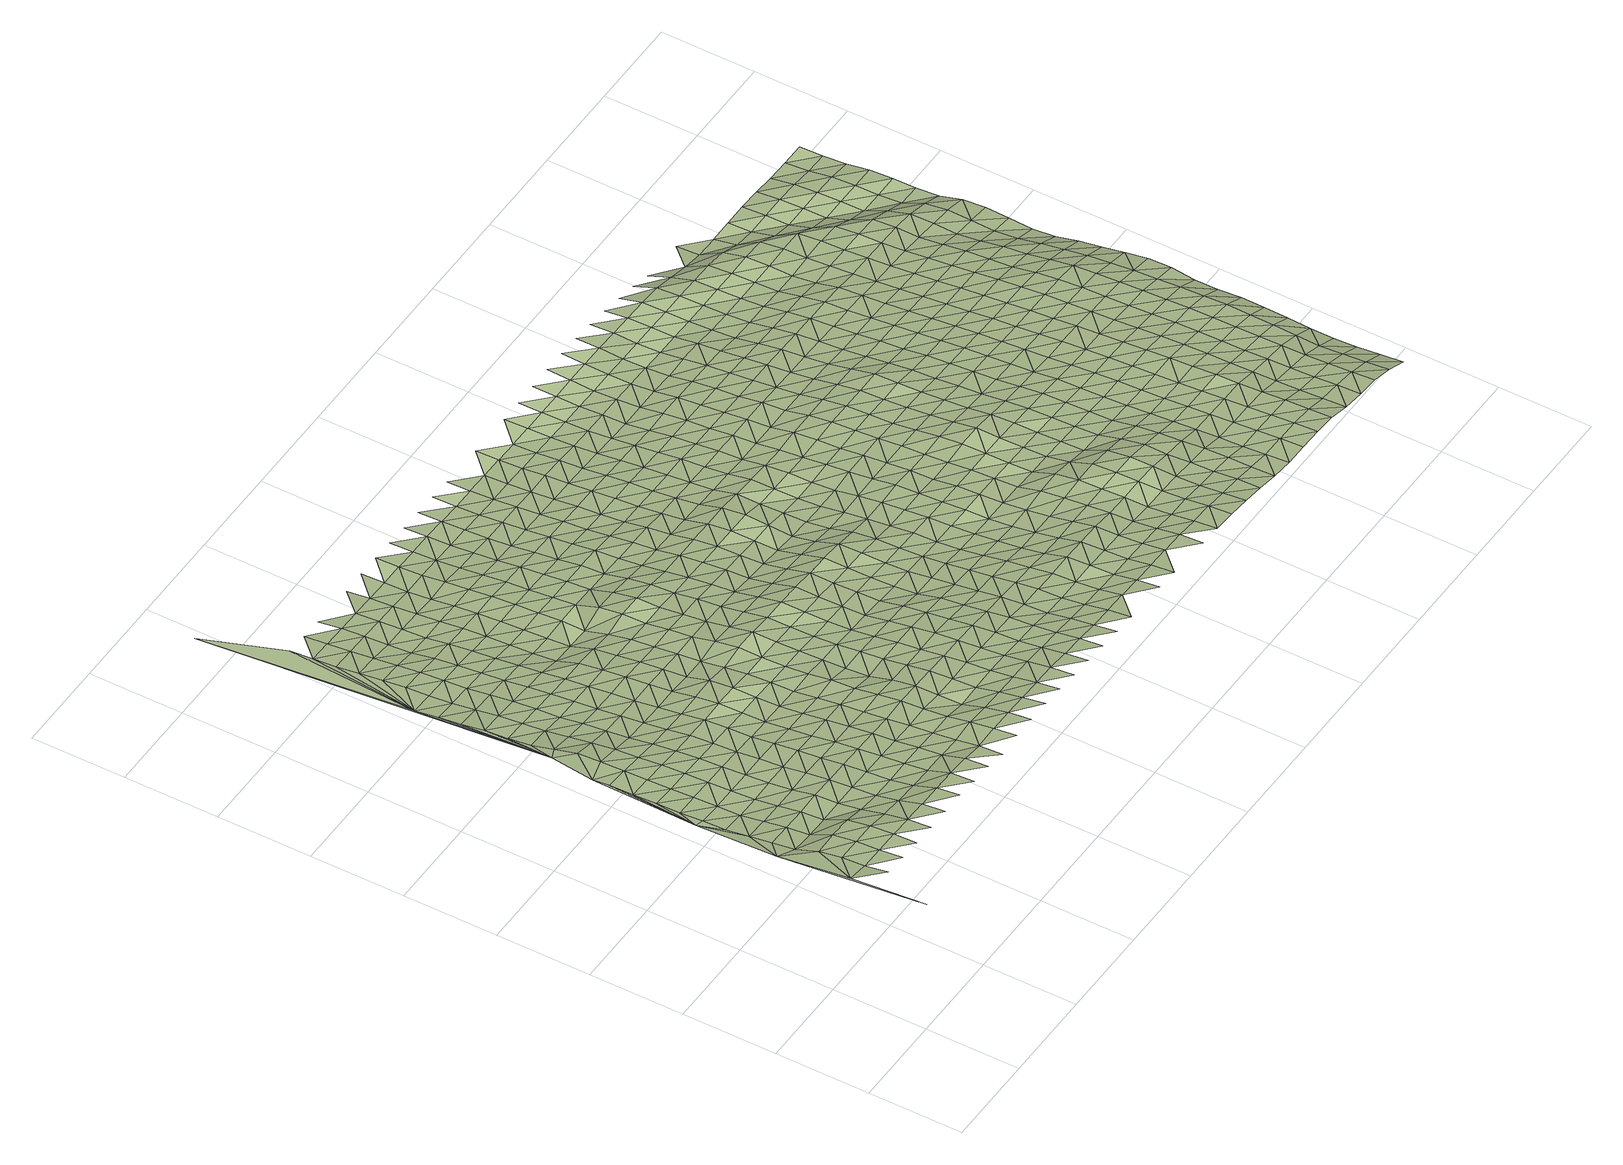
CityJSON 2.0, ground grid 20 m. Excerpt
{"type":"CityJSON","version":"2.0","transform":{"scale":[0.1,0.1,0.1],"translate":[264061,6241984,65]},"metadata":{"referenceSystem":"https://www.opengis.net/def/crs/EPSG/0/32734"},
"CityObjects":{
"terrain1":{"type":"TINRelief","geometry":[{"type":"CompositeSurface","lod":"1","boundaries":[[[0,1,2]],[[0,3,4]],[[4,5,0]],[[5,6,0]],[[0,6,1]],[[7,5,4]],[[8,7,4]],[[1,6,9]],[[6,5,10]],[[1,9,11]],[[7,10,5]],[[1,11,12]],[[13,9,6]],[[10,13,6]],[[1,12,14]],[[11,9,15]],[[10,7,16]],[[13,17,9]],[[7,18,16]],[[12,11,15]],[[9,17,15]],[[19,14,12]],[[13,10,20]],[[16,20,10]],[[14,19,21]],[[22,19,12]],[[17,13,23]],[[15,24,12]],[[14,21,25]],[[20,23,13]],[[21,19,22]],[[12,24,22]],[[14,25,26]],[[27,15,17]],[[28,20,16]],[[23,29,17]],[[26,30,14]],[[25,21,31]],[[32,28,16]],[[15,27,24]],[[31,21,22]],[[17,29,27]],[[30,33,14]],[[23,20,34]],[[35,26,25]],[[28,34,20]],[[33,36,14]],[[24,37,22]],[[35,25,31]],[[38,29,23]],[[24,27,37]],[[30,26,39]],[[34,38,23]],[[31,22,40]],[[39,26,35]],[[22,37,40]],[[29,41,27]],[[38,42,29]],[[33,30,43]],[[44,34,28]],[[39,45,30]],[[46,47,28]],[[27,41,37]],[[35,31,48]],[[40,49,31]],[[29,42,41]],[[33,43,36]],[[38,34,44]],[[30,45,43]],[[28,47,44]],[[48,39,35]],[[48,31,49]],[[37,50,40]],[[42,38,51]],[[50,37,41]],[[52,45,39]],[[36,43,53]],[[44,51,38]],[[54,49,40]],[[39,48,52]],[[36,53,55]],[[54,40,50]],[[55,56,36]],[[45,57,43]],[[41,42,58]],[[47,59,44]],[[51,60,42]],[[45,52,57]],[[47,61,59]],[[48,49,62]],[[50,41,58]],[[49,54,63]],[[42,60,58]],[[64,53,43]],[[51,44,65]],[[48,62,52]],[[62,49,63]],[[64,43,57]],[[65,44,59]],[[56,55,66]],[[54,50,67]],[[68,60,51]],[[58,69,50]],[[52,70,57]],[[55,53,71]],[[56,66,72]],[[73,53,64]],[[65,68,51]],[[63,54,67]],[[62,70,52]],[[67,50,69]],[[66,55,71]],[[72,74,56]],[[53,73,71]],[[64,57,75]],[[76,58,60]],[[59,77,65]],[[68,78,60]],[[74,79,56]],[[70,75,57]],[[80,77,59]],[[62,63,81]],[[67,82,63]],[[60,78,76]],[[83,72,66]],[[64,84,73]],[[56,79,85]],[[86,69,58]],[[87,68,65]],[[71,88,66]],[[70,62,81]],[[75,84,64]],[[81,63,82]],[[65,77,87]],[[74,72,83]],[[56,85,89]],[[66,88,83]],[[58,76,86]],[[90,67,69]],[[78,68,91]],[[92,71,73]],[[75,70,93]],[[56,89,94]],[[84,95,73]],[[91,68,87]],[[79,74,96]],[[81,93,70]],[[90,69,86]],[[71,92,88]],[[97,82,67]],[[83,96,74]],[[73,95,92]],[[98,84,75]],[[76,78,99]],[[91,100,78]],[[87,77,101]],[[75,93,98]],[[67,90,97]],[[102,77,103]],[[79,104,85]],[[88,105,83]],[[76,99,86]],[[106,81,82]],[[96,107,79]],[[78,100,99]],[[95,84,108]],[[101,91,87]],[[88,92,105]],[[101,77,102]],[[89,85,104]],[[79,107,104]],[[108,84,98]],[[106,82,97]],[[96,83,109]],[[86,110,90]],[[111,93,81]],[[112,100,91]],[[109,83,105]],[[110,86,99]],[[94,89,113]],[[92,95,114]],[[108,115,95]],[[81,106,111]],[[91,101,112]],[[116,107,96]],[[90,117,97]],[[98,93,118]],[[104,113,89]],[[92,114,105]],[[109,116,96]],[[95,115,114]],[[117,90,110]],[[56,94,119]],[[118,108,98]],[[100,120,99]],[[102,121,101]],[[118,93,111]],[[100,112,122]],[[97,123,106]],[[94,113,124]],[[121,102,125]],[[104,107,126]],[[105,127,109]],[[99,120,110]],[[116,128,107]],[[123,97,117]],[[100,122,120]],[[129,115,108]],[[101,130,112]],[[124,131,94]],[[127,105,114]],[[106,132,111]],[[107,128,126]],[[108,118,129]],[[130,101,121]],[[133,113,104]],[[134,116,109]],[[131,135,94]],[[132,106,123]],[[117,110,136]],[[112,137,122]],[[134,109,127]],[[110,120,138]],[[111,139,118]],[[114,115,140]],[[104,126,133]],[[135,141,94]],[[115,129,142]],[[112,130,137]],[[124,113,143]],[[128,116,144]],[[123,117,136]],[[139,111,132]],[[110,138,136]],[[127,114,140]],[[94,141,145]],[[144,116,134]],[[115,142,140]],[[131,124,143]],[[118,146,129]],[[147,120,122]],[[143,113,133]],[[122,137,148]],[[132,123,149]],[[130,121,150]],[[151,94,145]],[[118,139,146]],[[152,153,121]],[[126,128,154]],[[147,138,120]],[[144,155,128]],[[136,149,123]],[[122,148,147]],[[135,131,156]],[[134,127,157]],[[142,129,158]],[[137,130,150]],[[159,94,151]],[[140,160,127]],[[121,153,150]],[[126,154,133]],[[156,131,143]],[[128,155,154]],[[158,129,146]],[[157,144,134]],[[139,132,161]],[[157,127,160]],[[149,162,132]],[[141,135,163]],[[164,136,138]],[[165,148,137]],[[138,147,166]],[[159,119,94]],[[133,167,143]],[[168,140,142]],[[139,161,146]],[[163,135,156]],[[142,158,169]],[[132,162,161]],[[165,137,150]],[[170,155,144]],[[136,164,149]],[[167,133,154]],[[138,166,164]],[[144,157,170]],[[142,169,168]],[[145,141,171]],[[156,143,172]],[[173,160,140]],[[147,148,174]],[[153,175,150]],[[141,163,176]],[[177,148,165]],[[154,155,178]],[[158,146,179]],[[180,162,149]],[[172,143,167]],[[146,161,181]],[[182,175,153]],[[145,171,151]],[[157,160,173]],[[166,147,174]],[[141,176,171]],[[155,170,178]],[[140,168,173]],[[149,164,180]],[[148,177,174]],[[156,183,163]],[[169,158,179]],[[184,165,150]],[[146,181,179]],[[167,154,185]],[[183,156,172]],[[175,184,150]],[[170,157,186]],[[166,187,164]],[[188,161,162]],[[178,185,154]],[[180,189,162]],[[163,190,176]],[[177,165,191]],[[151,171,192]],[[186,157,173]],[[187,166,174]],[[172,167,193]],[[168,169,194]],[[188,181,161]],[[163,183,190]],[[179,195,169]],[[162,189,188]],[[184,191,165]],[[170,196,178]],[[197,180,164]],[[151,192,198]],[[185,193,167]],[[168,194,173]],[[186,196,170]],[[169,195,194]],[[197,164,187]],[[176,199,171]],[[174,177,200]],[[184,175,201]],[[176,190,202]],[[191,203,177]],[[204,185,178]],[[183,172,205]],[[180,206,189]],[[207,179,181]],[[193,208,172]],[[209,181,188]],[[175,210,201]],[[199,192,171]],[[173,211,186]],[[187,174,200]],[[176,202,199]],[[196,204,178]],[[180,197,206]],[[177,203,200]],[[190,183,205]],[[191,184,212]],[[172,208,205]],[[211,173,194]],[[181,209,207]],[[193,185,213]],[[214,188,189]],[[215,195,179]],[[201,212,184]],[[192,216,198]],[[197,187,217]],[[204,213,185]],[[214,189,206]],[[218,202,190]],[[219,196,186]],[[203,191,220]],[[216,192,199]],[[186,211,221]],[[179,207,215]],[[200,217,187]],[[222,208,193]],[[209,188,223]],[[194,195,224]],[[218,190,205]],[[212,220,191]],[[204,196,219]],[[197,225,206]],[[213,222,193]],[[186,221,219]],[[214,223,188]],[[211,194,224]],[[195,215,224]],[[197,217,225]],[[205,208,226]],[[199,202,227]],[[209,228,207]],[[229,200,203]],[[230,212,201]],[[231,202,218]],[[220,232,203]],[[213,204,233]],[[222,226,208]],[[223,228,209]],[[234,230,201]],[[216,199,227]],[[211,235,221]],[[214,206,236]],[[202,231,227]],[[219,233,204]],[[225,237,206]],[[203,232,229]],[[238,218,205]],[[215,207,239]],[[240,217,200]],[[220,212,241]],[[235,211,224]],[[242,222,213]],[[236,223,214]],[[226,238,205]],[[228,239,207]],[[236,206,237]],[[230,241,212]],[[243,244,216]],[[221,245,219]],[[242,213,233]],[[200,229,240]],[[231,218,246]],[[247,225,217]],[[248,232,220]],[[243,216,227]],[[221,235,245]],[[226,222,249]],[[224,215,250]],[[228,223,251]],[[238,246,218]],[[239,252,215]],[[241,248,220]],[[253,233,219]],[[249,222,242]],[[251,223,236]],[[247,217,240]],[[235,224,250]],[[254,237,225]],[[219,245,253]],[[215,252,250]],[[231,255,227]],[[229,232,256]],[[246,257,231]],[[248,258,232]],[[259,238,226]],[[239,228,260]],[[241,230,261]],[[249,262,226]],[[251,263,228]],[[225,247,254]],[[230,264,265]],[[255,243,227]],[[242,233,266]],[[235,267,245]],[[229,256,240]],[[236,237,268]],[[231,257,255]],[[233,253,269]],[[232,258,256]],[[246,238,259]],[[239,260,252]],[[248,241,261]],[[226,262,259]],[[267,235,250]],[[228,263,260]],[[230,265,261]],[[266,249,242]],[[268,251,236]],[[266,233,269]],[[268,237,254]],[[245,270,253]],[[240,271,247]],[[257,246,272]],[[258,248,273]],[[243,255,274]],[[270,245,267]],[[271,240,256]],[[275,262,249]],[[250,252,276]],[[277,263,251]],[[259,272,246]],[[252,260,278]],[[261,273,248]],[[269,253,279]],[[247,280,254]],[[243,274,281]],[[249,266,275]],[[251,268,277]],[[267,250,276]],[[279,253,270]],[[252,278,276]],[[280,247,271]],[[257,282,255]],[[262,283,259]],[[263,284,260]],[[256,258,285]],[[272,286,257]],[[273,287,258]],[[254,288,268]],[[289,261,265]],[[262,275,283]],[[263,277,284]],[[290,265,291]],[[274,255,282]],[[266,269,292]],[[270,267,293]],[[256,285,271]],[[257,286,282]],[[269,279,294]],[[288,254,280]],[[258,287,285]],[[272,259,295]],[[296,278,260]],[[261,289,273]],[[276,293,267]],[[265,290,289]],[[266,292,275]],[[268,297,277]],[[292,269,294]],[[295,259,283]],[[296,260,284]],[[279,270,298]],[[297,268,288]],[[299,286,272]],[[280,271,300]],[[301,287,273]],[[282,302,274]],[[270,293,298]],[[271,285,303]],[[275,304,283]],[[277,305,284]],[[306,276,278]],[[295,299,272]],[[307,278,296]],[[273,289,301]],[[294,279,308]],[[288,280,300]],[[274,302,309]],[[304,275,292]],[[305,277,297]],[[271,303,300]],[[298,308,279]],[[278,307,306]],[[283,310,295]],[[282,286,311]],[[296,284,312]],[[313,293,276]],[[287,314,285]],[[290,315,289]],[[299,316,286]],[[301,317,287]],[[297,288,318]],[[304,310,283]],[[312,284,305]],[[315,290,319]],[[292,294,320]],[[314,303,285]],[[286,316,311]],[[308,321,294]],[[276,306,313]],[[300,318,288]],[[287,317,314]],[[322,299,295]],[[323,302,282]],[[324,298,293]],[[296,325,307]],[[326,301,289]],[[304,292,320]],[[295,310,322]],[[320,294,321]],[[325,296,312]],[[326,289,315]],[[298,324,308]],[[297,327,305]],[[282,311,323]],[[324,293,313]],[[318,328,297]],[[316,299,329]],[[307,330,306]],[[331,300,303]],[[301,332,317]],[[303,314,333]],[[334,310,304]],[[312,305,327]],[[329,299,322]],[[330,307,325]],[[297,328,327]],[[301,326,332]],[[335,321,308]],[[300,331,318]],[[302,323,336]],[[334,304,320]],[[303,333,331]],[[306,337,313]],[[324,335,308]],[[338,311,316]],[[325,312,339]],[[317,340,314]],[[326,315,341]],[[329,342,316]],[[337,306,330]],[[317,332,343]],[[322,310,344]],[[321,345,320]],[[346,328,318]],[[347,310,334]],[[327,339,312]],[[341,315,348]],[[311,338,323]],[[313,349,324]],[[333,314,340]],[[316,342,338]],[[335,345,321]],[[318,331,346]],[[317,343,340]],[[344,329,322]],[[350,330,325]],[[326,351,332]],[[344,310,347]],[[349,313,337]],[[352,334,320]],[[325,339,350]],[[326,341,351]],[[323,353,336]],[[324,354,335]],[[333,355,331]],[[327,328,356]],[[345,352,320]],[[346,357,328]],[[358,342,329]],[[337,330,359]],[[360,343,332]],[[338,353,323]],[[324,349,354]],[[355,333,340]],[[347,334,361]],[[329,344,358]],[[359,330,350]],[[328,357,356]],[[360,332,351]],[[362,345,335]],[[363,346,331]],[[364,339,327]],[[352,361,334]],[[342,365,338]],[[362,335,354]],[[363,331,355]],[[344,347,366]],[[337,367,349]],[[343,368,340]],[[341,369,351]],[[365,342,358]],[[359,370,337]],[[327,356,364]],[[371,343,360]],[[352,345,372]],[[346,373,357]],[[350,339,374]],[[361,366,347]],[[375,369,341]],[[354,349,367]],[[355,340,368]],[[372,345,362]],[[337,370,367]],[[346,363,373]],[[343,371,368]],[[353,338,376]],[[358,344,377]],[[374,359,350]],[[360,351,378]],[[338,365,379]],[[374,339,364]],[[380,356,357]],[[366,377,344]],[[369,378,351]],[[353,376,381]],[[361,352,382]],[[363,355,383]],[[338,379,376]],[[372,384,352]],[[380,357,373]],[[362,354,385]],[[386,370,359]],[[360,387,371]],[[367,388,354]],[[368,383,355]],[[361,382,366]],[[365,358,389]],[[356,390,364]],[[352,384,382]],[[377,391,358]],[[359,374,386]],[[378,387,360]],[[385,372,362]],[[363,392,373]],[[369,375,393]],[[385,354,388]],[[390,356,380]],[[379,365,389]],[[389,358,391]],[[363,383,392]],[[364,394,374]],[[367,370,395]],[[368,371,396]],[[378,369,393]],[[370,386,397]],[[387,398,371]],[[377,366,399]],[[400,384,372]],[[366,382,401]],[[394,364,390]],[[367,395,388]],[[380,373,402]],[[372,385,400]],[[370,397,395]],[[392,403,373]],[[371,398,396]],[[377,399,391]],[[376,379,404]],[[374,405,386]],[[406,383,368]],[[387,378,407]],[[366,401,399]],[[389,408,379]],[[384,409,382]],[[390,380,402]],[[405,374,394]],[[402,373,403]],[[407,378,393]],[[404,410,376]],[[385,388,411]],[[379,408,404]],[[409,384,400]],[[368,396,406]],[[386,412,397]],[[413,392,383]],[[398,387,414]],[[411,388,395]],[[415,389,391]],[[401,382,416]],[[394,390,417]],[[391,399,418]],[[386,405,412]],[[414,387,407]],[[400,385,419]],[[416,382,409]],[[402,417,390]],[[413,383,406]],[[389,415,408]],[[420,403,392]],[[398,421,396]],[[415,391,418]],[[411,419,385]],[[401,422,399]],[[397,423,395]],[[424,407,393]],[[397,412,425]],[[421,398,414]],[[405,394,426]],[[401,416,422]],[[417,427,394]],[[392,413,420]],[[424,393,428]],[[429,404,408]],[[430,409,400]],[[423,411,395]],[[396,431,406]],[[432,402,403]],[[419,433,400]],[[397,425,423]],[[434,418,399]],[[412,405,426]],[[414,407,435]],[[408,415,429]],[[394,427,426]],[[431,396,421]],[[409,430,416]],[[402,432,417]],[[434,399,422]],[[430,400,433]],[[432,403,420]],[[424,435,407]],[[436,404,437]],[[406,438,413]],[[439,419,411]],[[440,425,412]],[[404,429,437]],[[411,423,441]],[[438,406,431]],[[415,418,442]],[[416,443,422]],[[444,427,417]],[[421,414,445]],[[446,418,434]],[[440,412,426]],[[435,447,414]],[[419,439,433]],[[413,448,420]],[[411,441,439]],[[430,443,416]],[[417,432,444]],[[415,442,429]],[[431,421,445]],[[442,418,446]],[[448,413,438]],[[445,414,447]],[[449,434,422]],[[425,450,423]],[[427,451,426]],[[452,435,424]],[[453,425,440]],[[420,454,432]],[[443,449,422]],[[444,451,427]],[[424,455,452]],[[429,456,437]],[[430,433,457]],[[441,423,450]],[[438,431,458]],[[433,439,459]],[[425,453,450]],[[454,420,448]],[[446,434,460]],[[461,440,426]],[[447,435,462]],[[456,429,442]],[[445,458,431]],[[457,443,430]],[[463,444,432]],[[457,433,459]],[[449,460,434]],[[451,461,426]],[[462,435,452]],[[464,465,437]],[[448,438,466]],[[463,432,454]],[[439,441,467]],[[453,440,468]],[[464,437,456]],[[450,469,441]],[[438,458,466]],[[449,443,470]],[[442,446,471]],[[444,472,451]],[[473,445,447]],[[460,474,446]],[[461,468,440]],[[462,475,447]],[[467,459,439]],[[454,448,476]],[[452,455,477]],[[470,443,457]],[[441,469,467]],[[444,463,472]],[[456,442,471]],[[445,473,458]],[[471,446,474]],[[466,476,448]],[[475,473,447]],[[450,453,478]],[[477,462,452]],[[468,479,453]],[[460,449,480]],[[461,451,481]],[[463,454,482]],[[470,483,449]],[[451,472,484]],[[457,459,485]],[[486,466,458]],[[487,459,467]],[[453,479,478]],[[476,482,454]],[[460,480,474]],[[464,456,488]],[[489,469,450]],[[468,461,481]],[[490,475,462]],[[449,483,480]],[[471,491,456]],[[451,484,481]],[[458,473,486]],[[485,470,457]],[[485,459,487]],[[462,477,490]],[[492,464,488]],[[472,463,493]],[[494,476,466]],[[488,456,491]],[[450,478,489]],[[482,495,463]],[[496,467,469]],[[479,468,497]],[[486,494,466]],[[498,471,474]],[[499,483,470]],[[493,484,472]],[[473,475,500]],[[474,480,501]],[[481,497,468]],[[463,495,493]],[[475,490,502]],[[467,496,487]],[[482,476,503]],[[470,485,499]],[[469,489,496]],[[504,478,479]],[[500,486,473]],[[498,474,501]],[[494,503,476]],[[500,475,502]],[[505,491,471]],[[483,506,480]],[[477,507,490]],[[479,497,504]],[[487,508,485]],[[509,481,484]],[[510,495,482]],[[483,499,506]],[[511,484,493]],[[507,477,512]],[[478,513,489]],[[494,486,514]],[[471,498,505]],[[508,487,496]],[[503,510,482]],[[515,488,491]],[[516,501,480]],[[490,517,502]],[[513,478,504]],[[484,511,509]],[[514,486,500]],[[499,485,518]],[[519,497,481]],[[520,493,495]],[[516,480,506]],[[517,490,507]],[[489,521,496]],[[515,491,505]],[[508,518,485]],[[495,510,520]],[[503,494,522]],[[521,489,513]],[[481,509,519]],[[514,523,494]],[[498,501,524]],[[506,499,525]],[[504,497,526]],[[511,493,527]],[[500,502,528]],[[529,501,516]],[[502,517,530]],[[508,496,531]],[[503,522,510]],[[488,515,532]],[[518,525,499]],[[494,523,522]],[[520,527,493]],[[498,524,505]],[[513,504,526]],[[528,514,500]],[[524,501,529]],[[531,496,521]],[[519,526,497]],[[528,502,530]],[[533,516,506]],[[511,534,509]],[[507,535,517]],[[518,508,536]],[[525,533,506]],[[527,534,511]],[[507,537,535]],[[505,538,515]],[[521,513,539]],[[520,510,540]],[[541,523,514]],[[536,508,531]],[[510,522,542]],[[529,516,543]],[[519,509,544]],[[530,517,545]],[[538,505,524]],[[526,539,513]],[[514,528,541]],[[540,527,520]],[[533,543,516]],[[540,510,542]],[[534,544,509]],[[535,545,517]],[[515,546,532]],[[525,518,547]],[[523,548,522]],[[536,549,518]],[[531,521,550]],[[546,515,538]],[[539,551,521]],[[523,541,548]],[[525,547,533]],[[524,529,552]],[[534,527,553]],[[554,526,519]],[[528,530,555]],[[518,549,547]],[[543,556,529]],[[544,557,519]],[[545,558,530]],[[550,536,531]],[[559,542,522]],[[560,535,537]],[[521,551,550]],[[553,527,540]],[[538,524,552]],[[526,554,539]],[[528,555,541]],[[552,529,556]],[[554,519,557]],[[559,522,548]],[[555,530,558]],[[535,560,545]],[[560,537,561]],[[543,533,562]],[[563,549,536]],[[544,534,564]],[[533,547,565]],[[553,566,534]],[[546,538,567]],[[568,551,539]],[[540,542,569]],[[541,570,548]],[[536,550,563]],[[571,542,559]],[[543,562,556]],[[544,564,557]],[[572,558,545]],[[533,565,562]],[[552,567,538]],[[534,566,564]],[[554,568,539]],[[570,541,555]],[[549,573,547]],[[569,553,540]],[[569,542,571]],[[545,560,572]],[[551,574,550]],[[559,548,575]],[[573,549,563]],[[567,576,546]],[[568,574,551]],[[575,548,570]],[[552,556,577]],[[565,547,578]],[[554,557,579]],[[580,566,553]],[[555,558,581]],[[561,582,560]],[[556,562,583]],[[557,564,584]],[[572,585,558]],[[563,550,586]],[[559,587,571]],[[546,576,588]],[[578,547,573]],[[553,569,580]],[[567,552,577]],[[579,568,554]],[[570,555,581]],[[577,556,583]],[[574,586,550]],[[579,557,584]],[[587,559,575]],[[581,558,585]],[[565,589,562]],[[566,590,564]],[[591,572,560]],[[571,592,569]],[[565,578,589]],[[566,580,590]],[[591,560,582]],[[576,567,593]],[[594,573,563]],[[574,568,595]],[[575,570,596]],[[586,597,563]],[[592,571,587]],[[598,583,562]],[[599,584,564]],[[572,600,585]],[[593,567,577]],[[595,568,579]],[[581,596,570]],[[573,594,578]],[[569,601,580]],[[598,562,589]],[[594,563,597]],[[599,564,590]],[[572,591,600]],[[576,602,588]],[[601,569,592]],[[586,574,603]],[[587,575,604]],[[593,602,576]],[[595,605,574]],[[596,606,575]],[[577,583,607]],[[578,608,589]],[[579,584,609]],[[580,610,590]],[[591,582,611]],[[581,585,612]],[[613,583,598]],[[614,584,599]],[[585,600,615]],[[586,603,597]],[[592,587,604]],[[574,605,603]],[[594,608,578]],[[610,580,601]],[[575,606,604]],[[593,577,607]],[[609,595,579]],[[596,581,612]],[[607,583,613]],[[609,584,614]],[[612,585,615]],[[616,598,589]],[[599,590,617]],[[591,618,600]],[[601,592,619]],[[608,616,589]],[[617,590,610]],[[591,611,618]],[[593,620,602]],[[594,597,621]],[[622,605,595]],[[606,596,623]],[[597,603,624]],[[619,592,604]],[[613,598,625]],[[599,626,614]],[[627,615,600]],[[620,593,607]],[[595,609,622]],[[623,596,612]],[[621,608,594]],[[610,601,628]],[[621,597,624]],[[616,625,598]],[[626,599,617]],[[627,600,618]],[[629,602,630]],[[605,631,603]],[[606,632,604]],[[628,601,619]],[[614,633,609]],[[620,630,602]],[[605,622,631]],[[632,606,623]],[[616,608,634]],[[607,613,635]],[[612,615,636]],[[611,637,618]],[[625,638,613]],[[633,614,626]],[[639,615,627]],[[640,624,603]],[[610,641,617]],[[619,604,642]],[[634,608,621]],[[610,628,643]],[[620,607,635]],[[609,644,622]],[[623,612,636]],[[635,613,638]],[[640,603,631]],[[642,604,632]],[[639,636,615]],[[626,617,641]],[[627,618,645]],[[644,609,633]],[[610,643,641]],[[625,616,646]],[[619,647,628]],[[634,648,616]],[[637,645,618]],[[630,620,649]],[[621,624,650]],[[622,651,631]],[[632,623,652]],[[653,624,640]],[[647,619,642]],[[625,646,638]],[[633,626,654]],[[627,655,639]],[[616,648,646]],[[635,649,620]],[[651,622,644]],[[652,623,636]],[[650,634,621]],[[628,656,643]],[[650,624,653]],[[654,626,641]],[[645,655,627]],[[657,630,658]],[[640,631,659]],[[642,632,660]],[[628,647,656]],[[644,633,661]],[[649,658,630]],[[659,631,651]],[[660,632,652]],[[635,638,662]],[[663,648,634]],[[636,639,664]],[[638,646,665]],[[661,633,654]],[[655,666,639]],[[640,667,653]],[[647,642,668]],[[641,643,669]],[[645,637,670]],[[634,650,663]],[[643,656,671]],[[649,635,662]],[[651,644,672]],[[652,636,664]],[[662,638,665]],[[667,640,659]],[[642,660,668]],[[664,639,666]],[[648,673,646]],[[654,641,669]],[[655,645,670]],[[644,661,672]],[[643,671,669]],[[637,674,670]],[[653,675,650]],[[656,647,676]],[[648,663,673]],[[658,649,677]],[[659,651,678]],[[652,679,660]],[[675,653,667]],[[676,647,668]],[[680,665,646]],[[654,681,661]],[[666,655,682]],[[662,677,649]],[[678,651,672]],[[679,652,664]],[[650,683,663]],[[671,656,684]],[[680,646,673]],[[681,654,669]],[[670,682,655]],[[658,685,686]],[[687,667,659]],[[660,688,668]],[[683,650,675]],[[684,656,676]],[[661,689,672]],[[677,685,658]],[[678,687,659]],[[688,660,679]],[[662,665,690]],[[663,691,673]],[[692,669,671]],[[664,666,693]],[[694,665,680]],[[681,689,661]],[[682,695,666]],[[667,696,675]],[[676,668,697]],[[698,670,674]],[[691,663,683]],[[671,684,692]],[[677,662,690]],[[678,672,699]],[[679,664,693]],[[690,665,694]],[[687,696,667]],[[697,668,688]],[[693,666,695]],[[680,673,700]],[[701,681,669]],[[670,698,682]],[[689,699,672]],[[674,702,698]],[[703,683,675]],[[676,704,684]],[[673,691,700]],[[701,669,692]],[[685,677,705]],[[706,687,678]],[[688,679,707]],[[696,703,675]],[[704,676,697]],[[680,708,694]],[[681,709,689]],[[710,695,682]],[[705,677,690]],[[706,678,699]],[[707,679,693]],[[684,711,692]],[[708,680,700]],[[701,709,681]],[[682,698,710]],[[712,685,713]],[[683,714,691]],[[696,687,715]],[[697,688,716]],[[703,717,683]],[[684,704,711]],[[694,718,690]],[[699,689,719]],[[713,685,705]],[[687,706,715]],[[707,716,688]],[[700,691,714]],[[720,701,692]],[[693,695,721]],[[702,722,698]],[[718,694,708]],[[683,717,714]],[[709,719,689]],[[710,723,695]],[[703,696,724]],[[704,697,725]],[[692,711,720]],[[705,690,726]],[[727,706,699]],[[707,693,721]],[[715,724,696]],[[716,725,697]],[[721,695,723]],[[708,700,728]],[[709,701,729]],[[730,710,698]],[[726,690,718]],[[719,727,699]],[[717,703,731]],[[711,704,732]],[[714,728,700]],[[720,729,701]],[[730,698,722]],[[705,733,713]],[[706,734,715]],[[735,716,707]],[[724,731,703]],[[725,732,704]],[[710,736,723]],[[733,705,726]],[[727,734,706]],[[707,721,735]],[[718,708,737]],[[709,738,719]],[[739,720,711]],[[728,740,708]],[[729,741,709]],[[710,730,736]],[[713,742,743]],[[744,724,715]],[[717,745,714]],[[725,716,746]],[[731,747,717]],[[732,739,711]],[[726,718,737]],[[727,719,738]],[[742,713,733]],[[708,740,737]],[[734,744,715]],[[709,741,738]],[[735,746,716]],[[728,714,745]],[[729,720,748]],[[721,723,749]],[[730,722,750]],[[717,747,745]],[[723,736,751]],[[731,724,752]],[[732,725,753]],[[739,748,720]],[[733,726,754]],[[734,727,755]],[[735,721,749]],[[744,752,724]],[[746,753,725]],[[749,723,751]],[[740,728,756]],[[757,741,729]],[[730,758,736]],[[754,726,737]],[[755,727,738]],[[759,747,731]],[[739,732,760]],[[756,728,745]],[[748,757,729]],[[730,750,758]],[[733,761,742]],[[744,734,762]],[[735,763,746]],[[752,759,731]],[[732,753,760]],[[740,764,737]],[[741,765,738]],[[766,751,736]],[[761,733,754]],[[762,734,755]],[[763,735,749]],[[748,739,767]],[[764,740,756]],[[741,757,765]],[[766,736,758]],[[768,769,742]],[[747,770,745]],[[752,744,771]],[[753,746,772]],[[759,773,747]],[[760,767,739]],[[754,737,774]],[[755,738,775]],[[761,768,742]],[[744,762,771]],[[772,746,763]],[[756,745,770]],[[757,748,776]],[[750,777,758]],[[749,751,778]],[[747,773,770]],[[774,737,764]],[[765,775,738]],[[779,751,766]],[[759,752,780]],[[753,781,760]],[[767,776,748]],[[754,782,761]],[[755,783,762]],[[763,749,778]],[[771,780,752]],[[781,753,772]],[[778,751,779]],[[764,756,784]],[[766,758,785]],[[782,754,774]],[[775,783,755]],[[773,759,786]],[[765,757,787]],[[767,760,788]],[[784,756,770]],[[776,789,757]],[[777,785,758]],[[768,761,790]],[[762,791,771]],[[772,763,792]],[[780,786,759]],[[788,760,781]],[[774,764,793]],[[775,765,787]],[[766,794,779]],[[782,790,761]],[[787,757,789]],[[783,791,762]],[[778,792,763]],[[767,795,776]],[[793,764,784]],[[785,794,766]],[[796,768,797]],[[770,773,798]],[[780,771,799]],[[786,800,773]],[[795,767,788]],[[801,782,774]],[[783,775,802]],[[781,772,803]],[[790,797,768]],[[791,799,771]],[[792,804,772]],[[784,770,798]],[[789,776,805]],[[778,779,806]],[[774,793,801]],[[773,800,798]],[[802,775,787]],[[794,807,779]],[[780,808,786]],[[788,781,803]],[[785,777,809]],[[805,776,795]],[[772,804,803]],[[790,782,810]],[[791,783,811]],[[792,778,806]],[[799,808,780]],[[806,779,807]],[[784,812,793]],[[789,813,787]],[[794,785,809]],[[810,782,801]],[[811,783,802]],[[777,814,809]],[[800,786,815]],[[795,788,816]],[[812,784,798]],[[813,789,805]],[[817,797,790]],[[799,791,818]],[[804,792,819]],[[808,815,786]],[[816,788,803]],[[793,820,801]],[[802,787,821]],[[807,794,822]],[[810,817,790]],[[791,811,818]],[[819,792,806]],[[800,823,798]],[[805,795,824]],[[812,820,793]],[[821,787,813]],[[809,822,794]],[[797,825,826]],[[808,799,827]],[[804,828,803]],[[800,815,823]],[[824,795,816]],[[829,810,801]],[[802,830,811]],[[817,825,797]],[[818,827,799]],[[828,804,819]],[[812,798,831]],[[806,807,832]],[[820,829,801]],[[830,802,821]],[[822,833,807]],[[815,808,834]],[[816,803,835]],[[805,836,813]],[[837,809,814]],[[831,798,823]],[[805,824,838]],[[817,810,839]],[[811,840,818]],[[819,806,832]],[[827,834,808]],[[835,803,828]],[[832,807,833]],[[812,841,820]],[[821,813,836]],[[809,837,822]],[[810,829,839]],[[840,811,830]],[[805,838,836]],[[814,842,837]],[[816,843,824]],[[831,841,812]],[[825,817,844]],[[823,815,845]],[[827,818,846]],[[828,819,847]],[[834,848,815]],[[843,816,835]],[[849,829,820]],[[830,821,850]],[[851,833,822]],[[839,844,817]],[[846,818,840]],[[847,819,832]],[[831,823,845]],[[824,852,838]],[[845,815,848]],[[841,849,820]],[[850,821,836]],[[822,837,851]],[[853,825,854]],[[827,855,834]],[[835,828,856]],[[824,843,852]],[[829,857,839]],[[840,830,858]],[[844,854,825]],[[855,827,846]],[[856,828,847]],[[859,841,831]],[[842,860,837]],[[832,833,861]],[[849,857,829]],[[858,830,850]],[[851,862,833]],[[848,834,863]],[[836,838,864]],[[843,835,865]],[[831,845,859]],[[838,852,866]],[[867,844,839]],[[846,840,868]],[[847,832,861]],[[863,834,855]],[[835,856,865]],[[861,833,862]],[[849,841,869]],[[850,836,864]],[[870,851,837]],[[857,867,839]],[[838,866,864]],[[840,858,868]],[[848,871,845]],[[852,843,872]],[[859,869,841]],[[870,837,860]],[[854,844,873]],[[855,846,874]],[[847,875,856]],[[871,848,863]],[[872,843,865]],[[857,849,876]],[[850,877,858]],[[851,878,862]],[[867,873,844]],[[874,846,868]],[[875,847,861]],[[859,845,879]],[[866,852,880]],[[869,876,849]],[[877,850,864]],[[851,870,878]],[[881,882,854]],[[883,863,855]],[[856,884,865]],[[879,845,871]],[[880,852,872]],[[867,857,885]],[[858,886,868]],[[873,881,854]],[[874,883,855]],[[884,856,875]],[[859,887,869]],[[888,864,866]],[[861,862,889]],[[870,860,890]],[[857,876,885]],[[877,886,858]],[[862,878,891]],[[863,892,871]],[[872,865,893]],[[887,859,879]],[[866,880,888]],[[873,867,894]],[[874,868,895]],[[875,861,889]],[[883,892,863]],[[893,865,884]],[[889,862,891]],[[876,869,896]],[[897,877,864]],[[870,898,878]],[[885,894,867]],[[886,895,868]],[[899,879,871]],[[872,900,880]],[[869,887,896]],[[897,864,888]],[[870,890,898]],[[881,873,901]],[[902,883,874]],[[884,875,903]],[[892,899,871]],[[900,872,893]],[[876,904,885]],[[877,905,886]],[[906,891,878]],[[894,901,873]],[[902,874,895]],[[903,875,889]],[[880,907,888]],[[904,876,896]],[[897,905,877]],[[906,878,898]],[[892,883,908]],[[879,909,887]],[[893,884,910]],[[899,911,879]],[[880,900,907]],[[894,885,912]],[[895,886,913]],[[901,914,881]],[[883,902,908]],[[903,910,884]],[[896,887,909]],[[915,897,888]],[[889,891,916]],[[912,885,904]],[[879,911,909]],[[905,913,886]],[[917,891,906]],[[899,892,918]],[[900,893,919]],[[920,881,914]],[[888,907,915]],[[894,921,901]],[[922,902,895]],[[903,889,916]],[[908,918,892]],[[910,919,893]],[[916,891,917]],[[904,896,923]],[[905,897,924]],[[921,894,912]],[[913,922,895]],[[911,899,925]],[[907,900,926]],[[909,923,896]],[[915,924,897]],[[914,901,927]],[[902,928,908]],[[929,910,903]],[[918,925,899]],[[919,926,900]],[[927,901,921]],[[922,928,902]],[[903,916,929]],[[912,904,930]],[[931,915,907]],[[905,932,913]],[[923,933,904]],[[924,934,905]],[[914,935,920]],[[911,936,909]],[[937,918,908]],[[919,910,938]],[[925,939,911]],[[926,931,907]],[[921,912,930]],[[922,913,932]],[[935,914,927]],[[904,933,930]],[[928,937,908]],[[905,934,932]],[[929,938,910]],[[923,909,936]],[[924,915,940]],[[911,939,936]],[[925,918,941]],[[926,919,942]],[[931,940,915]],[[927,921,943]],[[928,922,944]],[[937,941,918]],[[938,942,919]],[[933,923,945]],[[946,934,924]],[[943,921,930]],[[944,922,932]],[[947,939,925]],[[931,926,948]],[[945,923,936]],[[940,946,924]],[[935,927,949]],[[937,928,950]],[[941,947,925]],[[926,942,948]],[[933,951,930]],[[934,952,932]],[[949,927,943]],[[950,928,944]],[[940,931,953]],[[951,933,945]],[[934,946,952]],[[939,954,936]],[[941,937,955]],[[947,956,939]],[[948,953,931]],[[943,930,957]],[[944,932,958]],[[935,949,959]],[[937,950,955]],[[945,936,954]],[[946,940,960]],[[957,930,951]],[[939,956,954]],[[952,958,932]],[[947,941,961]],[[953,960,940]],[[943,962,949]],[[944,963,950]],[[955,961,941]],[[951,945,964]],[[962,943,957]],[[958,963,944]],[[956,947,965]],[[952,946,966]],[[964,945,954]],[[960,967,946]],[[949,968,959]],[[950,969,955]],[[961,965,947]],[[957,951,970]],[[958,952,966]],[[949,962,968]],[[963,969,950]],[[966,946,967]],[[970,951,964]],[[961,955,971]],[[954,956,972]],[[965,973,956]],[[962,957,974]],[[963,958,975]],[[959,968,976]],[[969,971,955]],[[964,954,972]],[[957,970,974]],[[956,973,972]],[[975,958,966]],[[961,977,965]],[[968,962,978]],[[969,963,979]],[[971,977,961]],[[964,980,970]],[[978,962,974]],[[979,963,975]],[[973,965,981]],[[980,964,972]],[[976,968,982]],[[971,969,983]],[[977,981,965]],[[970,984,974]],[[982,968,978]],[[969,979,983]],[[973,985,972]],[[984,970,980]],[[977,971,986]],[[973,981,985]],[[978,974,987]],[[988,976,982]],[[983,986,971]],[[980,972,989]],[[987,974,984]],[[981,977,990]],[[985,989,972]],[[978,991,982]],[[986,990,977]],[[984,980,992]],[[978,987,991]],[[989,992,980]],[[993,988,982]],[[985,981,994]],[[990,995,981]],[[984,996,987]],[[982,991,993]],[[989,985,994]],[[992,996,984]],[[994,981,995]],[[991,987,997]],[[993,998,988]],[[989,999,992]],[[987,996,997]],[[999,989,994]],[[1000,993,991]],[[996,992,1001]],[[997,1000,991]],[[992,999,1001]],[[998,993,1002]],[[1003,997,996]],[[1000,1002,993]],[[1003,996,1001]],[[1000,997,1004]],[[1002,1005,998]],[[1003,1004,997]],[[1002,1000,1006]],[[1000,1004,1006]],[[1005,1002,1007]],[[1006,1007,1002]],[[1007,1008,1005]]]}]}
},
"vertices":[
[23,176,278],[38,343,238],[5,1,314],[73,126,279],[73,176,269],[73,226,265],[73,276,256],[123,176,269],[123,126,275],[73,326,236],[123,226,265],[73,375,227],[73,425,219],[123,276,256],[57,529,208],[123,375,226],[173,176,268],[123,326,231],[173,126,271],[73,475,211],[173,226,264],[73,525,208],[123,475,207],[173,276,254],[123,425,216],[73,575,204],[73,625,202],[173,375,225],[223,176,265],[173,326,229],[73,675,199],[123,525,204],[223,126,269],[73,725,198],[223,226,253],[123,575,202],[73,762,194],[173,425,215],[223,276,240],[123,625,199],[173,475,206],[223,375,227],[223,326,230],[123,725,194],[273,226,247],[123,675,197],[273,126,269],[273,176,263],[173,575,200],[173,525,203],[223,425,215],[273,276,235],[173,625,197],[123,775,192],[223,475,207],[123,825,188],[101,866,174],[173,675,194],[273,375,225],[323,176,263],[273,326,230],[323,126,270],[223,575,198],[223,525,203],[173,725,188],[323,226,244],[123,875,174],[273,475,208],[323,276,234],[273,425,217],[223,625,195],[173,825,174],[123,925,159],[173,775,183],[123,975,151],[223,675,189],[323,375,223],[373,176,260],[323,326,229],[123,1025,147],[373,126,264],[273,575,196],[273,525,203],[173,925,155],[223,725,181],[123,1075,137],[323,425,214],[373,226,242],[173,875,164],[123,1125,129],[323,475,208],[373,276,235],[223,825,164],[273,625,192],[123,1175,121],[223,775,172],[173,975,149],[323,525,201],[273,675,187],[373,375,222],[373,326,228],[423,226,240],[423,176,257],[423,126,261],[173,1075,133],[223,875,158],[323,575,193],[173,1025,143],[273,725,178],[223,925,149],[373,425,214],[323,625,190],[423,276,234],[173,1125,125],[273,825,161],[273,775,169],[223,975,145],[373,475,205],[323,675,186],[152,1666,36],[423,375,221],[473,176,248],[423,326,226],[373,525,197],[173,1175,119],[473,126,251],[223,1075,130],[273,875,154],[223,1025,139],[323,725,176],[473,226,238],[173,1225,115],[373,575,190],[223,1125,122],[273,925,148],[173,1275,108],[423,475,205],[473,276,230],[423,425,213],[373,625,188],[323,825,159],[173,1325,100],[323,775,167],[223,1175,117],[273,975,142],[173,1375,92],[373,675,187],[473,375,217],[473,326,225],[423,525,196],[523,226,243],[173,1425,87],[523,126,259],[523,176,251],[273,1075,127],[273,1025,135],[223,1225,112],[323,925,146],[373,725,179],[173,1475,82],[323,875,153],[423,625,186],[423,575,189],[223,1275,105],[473,475,203],[523,276,232],[473,425,209],[273,1125,120],[373,825,160],[373,775,167],[323,975,139],[223,1375,90],[273,1175,114],[373,875,154],[523,375,221],[573,176,251],[223,1325,98],[523,326,226],[323,1025,131],[423,725,179],[473,525,195],[423,675,186],[573,126,258],[273,1225,107],[573,226,239],[323,1075,124],[373,925,147],[523,425,213],[473,625,184],[473,575,186],[273,1275,96],[573,276,222],[223,1425,85],[323,1125,117],[423,825,158],[423,775,164],[373,975,138],[523,475,203],[223,1475,79],[273,1375,88],[573,375,219],[623,176,249],[273,1325,91],[573,326,221],[373,1025,120],[323,1225,103],[523,525,199],[473,725,172],[323,1175,110],[473,675,181],[623,126,258],[423,875,152],[623,226,237],[373,1075,113],[523,575,190],[473,775,162],[273,1425,83],[573,425,209],[323,1275,94],[423,975,134],[623,276,224],[423,925,143],[373,1125,110],[523,625,184],[473,825,156],[573,475,193],[373,1175,106],[323,1375,85],[523,675,182],[623,375,216],[673,176,246],[323,1325,90],[623,326,221],[423,1025,116],[673,126,255],[473,875,149],[573,575,185],[573,525,188],[373,1225,102],[523,725,182],[623,425,206],[673,226,235],[423,1075,111],[323,1425,81],[273,1475,75],[473,925,143],[373,1275,95],[623,475,197],[673,276,226],[423,1125,108],[523,825,159],[573,625,182],[523,775,172],[473,975,130],[623,525,191],[373,1375,83],[673,375,213],[373,1325,88],[673,326,221],[423,1225,99],[573,725,180],[723,226,233],[423,1175,104],[573,675,180],[723,126,249],[723,176,243],[473,1075,114],[523,875,152],[623,575,183],[473,1025,114],[523,925,143],[673,425,205],[423,1275,93],[723,276,223],[373,1425,78],[473,1125,110],[573,825,157],[623,625,179],[573,775,168],[523,975,142],[673,475,198],[373,1475,70],[423,1375,79],[473,1175,106],[623,675,177],[723,375,212],[423,1325,85],[723,326,218],[673,525,188],[773,226,228],[773,176,238],[773,126,245],[523,1075,114],[573,875,150],[523,1025,133],[473,1225,101],[623,725,176],[673,575,179],[573,925,142],[473,1275,94],[723,475,196],[773,276,220],[423,1425,76],[723,425,206],[523,1125,109],[673,625,176],[623,825,155],[623,775,165],[573,975,141],[423,1475,74],[523,1175,103],[473,1375,80],[673,675,175],[623,875,148],[773,375,209],[823,176,235],[473,1325,88],[773,326,216],[723,525,187],[823,126,242],[573,1075,113],[573,1025,130],[523,1225,98],[473,1425,76],[623,925,139],[673,725,175],[823,226,226],[723,625,173],[723,575,176],[523,1275,91],[673,775,163],[773,475,193],[823,276,218],[773,425,201],[573,1125,108],[623,975,135],[473,1475,74],[673,825,150],[523,1375,77],[723,675,172],[823,375,204],[873,176,229],[523,1325,83],[823,326,213],[573,1225,95],[623,1025,125],[773,525,184],[573,1175,101],[873,126,237],[673,875,145],[723,725,172],[873,226,220],[623,1075,112],[523,1425,74],[673,925,137],[823,425,196],[773,625,169],[773,575,172],[573,1275,87],[723,775,156],[873,276,209],[623,1125,108],[673,975,128],[823,475,188],[773,675,167],[573,1325,80],[623,1175,99],[723,875,140],[873,375,200],[923,176,226],[723,825,144],[873,326,206],[673,1025,117],[823,525,174],[773,725,167],[923,126,234],[573,1425,72],[623,1225,91],[923,226,215],[573,1375,74],[823,575,167],[523,1475,71],[673,1125,106],[873,425,191],[673,1075,110],[723,975,127],[773,775,152],[923,276,207],[723,925,134],[623,1325,77],[823,625,165],[623,1275,83],[873,475,182],[973,176,224],[823,675,164],[773,875,137],[923,375,196],[773,825,140],[923,326,204],[673,1225,90],[723,1025,116],[673,1175,97],[873,575,165],[873,525,174],[623,1425,70],[823,725,165],[923,425,187],[973,226,213],[623,1375,73],[723,1075,110],[573,1475,69],[773,925,134],[823,775,149],[923,475,178],[973,276,207],[673,1325,76],[723,1125,102],[873,625,162],[673,1275,83],[773,975,127],[923,525,170],[973,326,203],[723,1175,93],[823,875,133],[1023,176,221],[823,825,134],[873,725,160],[873,675,162],[1023,126,228],[673,1375,71],[773,1075,108],[973,375,194],[923,575,162],[773,1025,115],[723,1225,88],[1023,226,210],[623,1475,68],[673,1425,67],[973,425,185],[823,975,126],[873,775,141],[823,925,133],[723,1325,75],[773,1125,97],[923,625,159],[1023,326,204],[723,1275,81],[1023,276,208],[973,475,174],[773,1175,91],[873,875,131],[923,675,156],[1073,176,218],[873,825,129],[973,525,165],[1073,126,225],[723,1375,69],[823,1075,103],[1023,375,189],[823,1025,111],[773,1225,86],[923,725,149],[1073,226,208],[973,575,159],[723,1425,66],[673,1475,66],[1023,425,178],[873,975,126],[923,775,133],[873,925,133],[823,1125,95],[773,1325,73],[973,625,156],[1073,326,202],[773,1275,78],[1073,276,205],[1023,475,170],[1123,176,216],[923,875,122],[923,825,125],[823,1225,85],[973,725,141],[1023,525,163],[823,1175,91],[973,675,149],[873,1075,101],[1073,375,187],[873,1025,109],[773,1425,64],[923,925,120],[1123,226,207],[773,1375,68],[723,1475,64],[1023,625,155],[1073,425,176],[1023,575,158],[923,975,120],[973,775,133],[823,1325,73],[873,1125,94],[1123,326,200],[823,1275,79],[1123,276,203],[1073,475,166],[973,825,123],[823,1375,66],[873,1175,90],[1174,176,213],[923,1025,106],[1023,725,143],[1073,525,160],[1023,675,149],[1174,126,217],[973,875,119],[1123,375,188],[823,1425,63],[873,1225,83],[1174,226,204],[923,1075,100],[1023,775,134],[1073,575,158],[973,925,118],[1123,475,168],[1123,425,176],[873,1325,71],[923,1125,94],[1023,825,123],[1073,625,154],[1174,326,193],[873,1275,76],[1174,276,196],[973,975,117],[823,1475,61],[923,1175,87],[1073,675,150],[1224,176,207],[973,1025,106],[1224,126,213],[873,1375,65],[1023,875,118],[1123,575,157],[1174,375,188],[1123,525,160],[923,1225,80],[1073,725,146],[1224,226,199],[873,1425,62],[973,1125,93],[1174,425,181],[973,1075,98],[1023,975,112],[1023,925,117],[923,1325,67],[1123,625,153],[1073,825,129],[1224,326,191],[923,1275,73],[1073,775,137],[1224,276,192],[1174,475,174],[1274,176,205],[1274,126,209],[973,1225,78],[1023,1025,102],[1123,725,142],[973,1175,85],[1123,675,145],[923,1375,63],[1073,875,123],[1174,575,156],[1224,375,189],[1174,525,159],[1274,226,197],[1023,1075,98],[1073,925,116],[1224,425,187],[923,1425,61],[973,1325,65],[1023,1125,91],[1123,825,130],[1174,625,153],[1274,326,191],[1324,126,203],[973,1275,70],[1123,775,137],[1274,276,192],[1073,975,110],[1224,475,177],[923,1475,59],[1023,1175,85],[1174,675,146],[1324,176,197],[1224,525,157],[973,1375,62],[1073,1075,97],[1123,875,123],[1274,375,190],[1073,1025,101],[1023,1225,75],[1174,725,142],[1324,226,191],[1224,575,155],[973,1425,61],[1123,975,114],[1274,475,166],[1123,925,120],[1274,425,186],[1023,1325,64],[1073,1125,90],[1174,825,132],[1224,625,153],[1374,126,194],[1324,326,189],[1023,1275,67],[1174,775,138],[1324,276,188],[1073,1175,85],[1224,675,152],[1374,176,191],[1274,525,155],[1023,1375,61],[1123,1075,97],[1174,875,127],[1324,375,189],[1123,1025,102],[1073,1225,78],[1224,725,147],[1374,226,185],[1274,575,153],[973,1475,60],[1023,1425,61],[1174,925,124],[1324,425,180],[1224,775,138],[1123,1125,90],[1073,1325,63],[1374,326,179],[1424,126,183],[1073,1275,68],[1374,276,184],[1174,975,115],[1274,675,152],[1324,475,155],[1274,625,152],[1224,825,130],[1424,176,181],[1123,1225,78],[1324,525,153],[1123,1175,84],[1073,1375,60],[1174,1075,98],[1224,875,127],[1374,375,179],[1174,1025,103],[1274,725,143],[1424,226,180],[1324,575,150],[1023,1475,62],[1073,1425,62],[1224,925,124],[1374,425,168],[1274,775,135],[1123,1325,62],[1174,1125,89],[1424,326,172],[1123,1275,68],[1424,276,178],[1224,975,115],[1374,475,153],[1324,675,146],[1474,176,173],[1324,625,149],[1274,825,129],[1174,1175,84],[1474,126,177],[1224,1025,103],[1374,525,150],[1123,1375,60],[1274,875,125],[1424,375,168],[1174,1225,76],[1324,725,137],[1474,226,168],[1224,1075,96],[1374,575,148],[1123,1425,62],[1073,1475,64],[1274,925,122],[1424,425,161],[1324,775,133],[1174,1325,60],[1224,1125,88],[1374,625,146],[1474,326,161],[1174,1275,66],[1474,276,165],[1274,975,113],[1424,475,150],[1524,176,172],[1324,825,128],[1224,1175,82],[1374,675,140],[1524,126,176],[1274,1025,101],[1424,525,147],[1174,1375,58],[1324,875,126],[1474,375,157],[1224,1225,76],[1374,725,132],[1524,226,167],[1424,575,145],[1123,1475,64],[1174,1425,61],[1274,1125,87],[1324,925,124],[1474,425,152],[1274,1075,93],[1224,1275,68],[1374,775,128],[1424,625,143],[1524,326,158],[1574,126,175],[1524,276,163],[1324,975,111],[1474,475,147],[1224,1325,59],[1374,825,122],[1274,1175,80],[1424,675,136],[1574,176,171],[1324,1025,99],[1474,525,144],[1224,1375,57],[1374,875,118],[1524,375,154],[1574,226,166],[1274,1275,67],[1424,775,124],[1474,575,141],[1274,1225,73],[1424,725,129],[1224,1425,58],[1174,1475,60],[1374,925,111],[1324,1125,85],[1524,425,149],[1324,1075,92],[1474,625,139],[1574,326,157],[1624,126,169],[1574,276,162],[1374,975,102],[1524,475,146],[1274,1325,58],[1424,825,119],[1324,1175,76],[1474,675,132],[1624,176,166],[1374,1025,95],[1524,525,143],[1274,1375,57],[1424,875,114],[1574,375,153],[1324,1225,65],[1474,725,127],[1624,226,163],[1524,575,139],[1274,1425,56],[1224,1475,55],[1374,1125,84],[1424,925,106],[1574,425,148],[1374,1075,90],[1324,1275,60],[1474,775,122],[1524,625,134],[1674,126,155],[1624,326,155],[1624,276,159],[1424,975,101],[1574,475,144],[1324,1325,56],[1474,825,118],[1374,1175,75],[1674,176,152],[1424,1025,93],[1524,725,123],[1574,525,141],[1524,675,128],[1324,1375,56],[1474,875,111],[1624,375,153],[1374,1225,63],[1674,226,148],[1574,575,137],[1274,1475,49],[1324,1425,55],[1424,1125,83],[1474,925,105],[1424,1075,88],[1374,1275,59],[1524,775,118],[1624,475,145],[1624,425,149],[1574,625,133],[1674,326,144],[1674,276,146],[1474,975,100],[1724,176,145],[1374,1325,56],[1524,825,113],[1424,1175,74],[1574,675,128],[1724,126,148],[1474,1025,93],[1624,525,141],[1374,1375,56],[1524,875,107],[1674,375,142],[1424,1225,63],[1574,725,122],[1724,226,141],[1474,1075,88],[1624,575,136],[1374,1425,51],[1324,1475,40],[1524,925,101],[1674,425,141],[1424,1275,58],[1574,775,116],[1474,1125,84],[1724,326,136],[1724,276,138],[1524,975,96],[1674,475,139],[1624,675,126],[1774,176,138],[1624,625,131],[1424,1325,56],[1574,825,111],[1474,1175,73],[1774,126,142],[1674,525,136],[1424,1375,54],[1524,1075,85],[1574,875,104],[1724,375,133],[1524,1025,90],[1474,1225,61],[1624,725,120],[1774,226,134],[1674,575,131],[1374,1475,29],[1424,1425,37],[1574,925,98],[1724,425,132],[1474,1275,58],[1624,775,115],[1524,1125,80],[1824,126,128],[1774,326,129],[1774,276,130],[1574,975,92],[1674,675,123],[1724,475,131],[1674,625,126],[1474,1325,56],[1624,825,109],[1524,1175,66],[1824,176,122],[1574,1025,86],[1724,525,129],[1474,1375,52],[1624,875,104],[1774,375,128],[1524,1225,59],[1674,725,119],[1824,226,117],[1574,1075,80],[1724,575,125],[1474,1425,23],[1424,1475,16],[1624,925,97],[1774,425,127],[1524,1275,59],[1674,775,115],[1574,1125,74],[1724,625,122],[1824,326,114],[1874,126,107],[1824,276,113],[1624,975,90],[1774,475,126],[1524,1325,57],[1674,825,110],[1574,1175,69],[1724,675,120],[1874,176,100],[1624,1025,84],[1774,525,125],[1524,1375,44],[1674,875,103],[1824,375,116],[1574,1225,64],[1724,725,117],[1874,226,95],[1774,575,122],[1674,925,96],[1624,1125,73],[1824,425,117],[1624,1075,78],[1574,1275,62],[1724,775,113],[1524,1425,12],[1774,625,119],[1874,326,91],[1874,276,91],[1674,975,89],[1824,475,118],[1524,1475,9],[1574,1325,55],[1724,825,106],[1624,1175,69],[1774,675,116],[1674,1025,83],[1824,525,115],[1574,1375,22],[1724,875,95],[1874,375,93],[1624,1275,60],[1824,575,112],[1774,775,108],[1624,1225,66],[1774,725,112],[1574,1425,11],[1674,1125,71],[1724,925,90],[1874,425,95],[1674,1075,76],[1824,625,108],[1724,975,85],[1874,475,95],[1624,1325,29],[1774,825,98],[1674,1175,69],[1824,675,105],[1724,1025,76],[1874,525,91],[1624,1375,14],[1774,875,87],[1674,1225,63],[1824,725,99],[1874,575,90],[1724,1125,69],[1774,925,81],[1724,1075,69],[1674,1275,34],[1824,775,92],[1624,1425,12],[1874,625,96],[1774,975,70],[1674,1325,16],[1824,825,83],[1724,1175,65],[1774,1025,62],[1874,725,84],[1874,675,94],[1674,1375,15],[1824,875,73],[1724,1225,38],[1824,925,60],[1774,1125,63],[1774,1075,64],[1724,1275,19],[1874,775,73],[1674,1425,12],[1824,975,54],[1724,1325,17],[1874,825,63],[1774,1175,46],[1824,1025,56],[1724,1375,15],[1874,875,50],[1774,1225,21],[1824,1075,57],[1874,925,44],[1774,1275,20],[1724,1425,9],[1824,1125,49],[1874,975,47],[1774,1325,18],[1824,1175,25],[1774,1375,13],[1874,1075,43],[1874,1025,48],[1824,1225,21],[1824,1275,20],[1774,1425,3],[1874,1125,27],[1824,1325,16],[1874,1175,23],[1824,1375,6],[1874,1225,22],[1874,1275,18],[1824,1425,2],[1874,1325,9],[1874,1375,4],[1874,1425,2]
]}
